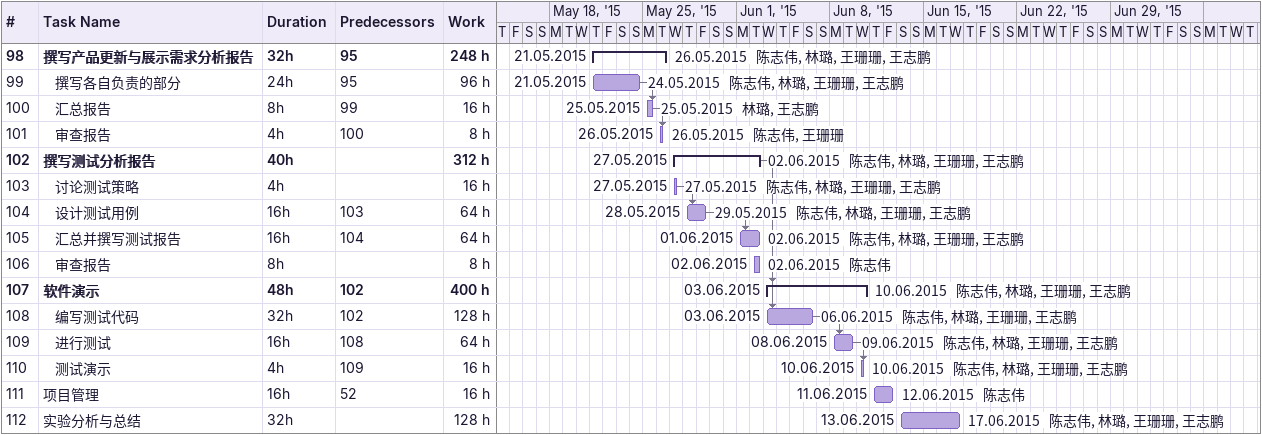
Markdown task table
| ID | Level | Task | Duration | Start | Finish | Predecessors | Resources | Work (h) |
|---|---|---|---|---|---|---|---|---|
| 98 | 1 | **撰写产品更新与展示需求分析报告** | 32h | 2015-05-21 | 2015-05-26 | 95 | 陈志伟, 林璐, 王珊珊, 王志鹏 | 248 |
| 99 | 2 | 撰写各自负责的部分 | 24h | 2015-05-21 | 2015-05-24 | 95 | 陈志伟, 林璐, 王珊珊, 王志鹏 | 96 |
| 100 | 2 | 汇总报告 | 8h | 2015-05-25 | 2015-05-25 | 99 | 林璐, 王志鹏 | 16 |
| 101 | 2 | 审查报告 | 4h | 2015-05-26 | 2015-05-26 | 100 | 陈志伟, 王珊珊 | 8 |
| 102 | 1 | **撰写测试分析报告** | 40h | 2015-05-27 | 2015-06-02 |  | 陈志伟, 林璐, 王珊珊, 王志鹏 | 312 |
| 103 | 2 | 讨论测试策略 | 4h | 2015-05-27 | 2015-05-27 |  | 陈志伟, 林璐, 王珊珊, 王志鹏 | 16 |
| 104 | 2 | 设计测试用例 | 16h | 2015-05-28 | 2015-05-29 | 103 | 陈志伟, 林璐, 王珊珊, 王志鹏 | 64 |
| 105 | 2 | 汇总并撰写测试报告 | 16h | 2015-06-01 | 2015-06-02 | 104 | 陈志伟, 林璐, 王珊珊, 王志鹏 | 64 |
| 106 | 2 | 审查报告 | 8h | 2015-06-02 | 2015-06-02 |  | 陈志伟 | 8 |
| 107 | 1 | **软件演示** | 48h | 2015-06-03 | 2015-06-10 | 102 | 陈志伟, 林璐, 王珊珊, 王志鹏 | 400 |
| 108 | 2 | 编写测试代码 | 32h | 2015-06-03 | 2015-06-06 | 102 | 陈志伟, 林璐, 王珊珊, 王志鹏 | 128 |
| 109 | 2 | 进行测试 | 16h | 2015-06-08 | 2015-06-09 | 108 | 陈志伟, 林璐, 王珊珊, 王志鹏 | 64 |
| 110 | 2 | 测试演示 | 4h | 2015-06-10 | 2015-06-10 | 109 | 陈志伟, 林璐, 王珊珊, 王志鹏 | 16 |
| 111 | 1 | 项目管理 | 16h | 2015-06-11 | 2015-06-12 | 52 | 陈志伟 | 16 |
| 112 | 1 | 实验分析与总结 | 32h | 2015-06-13 | 2015-06-17 |  | 陈志伟, 林璐, 王珊珊, 王志鹏 | 128 |
